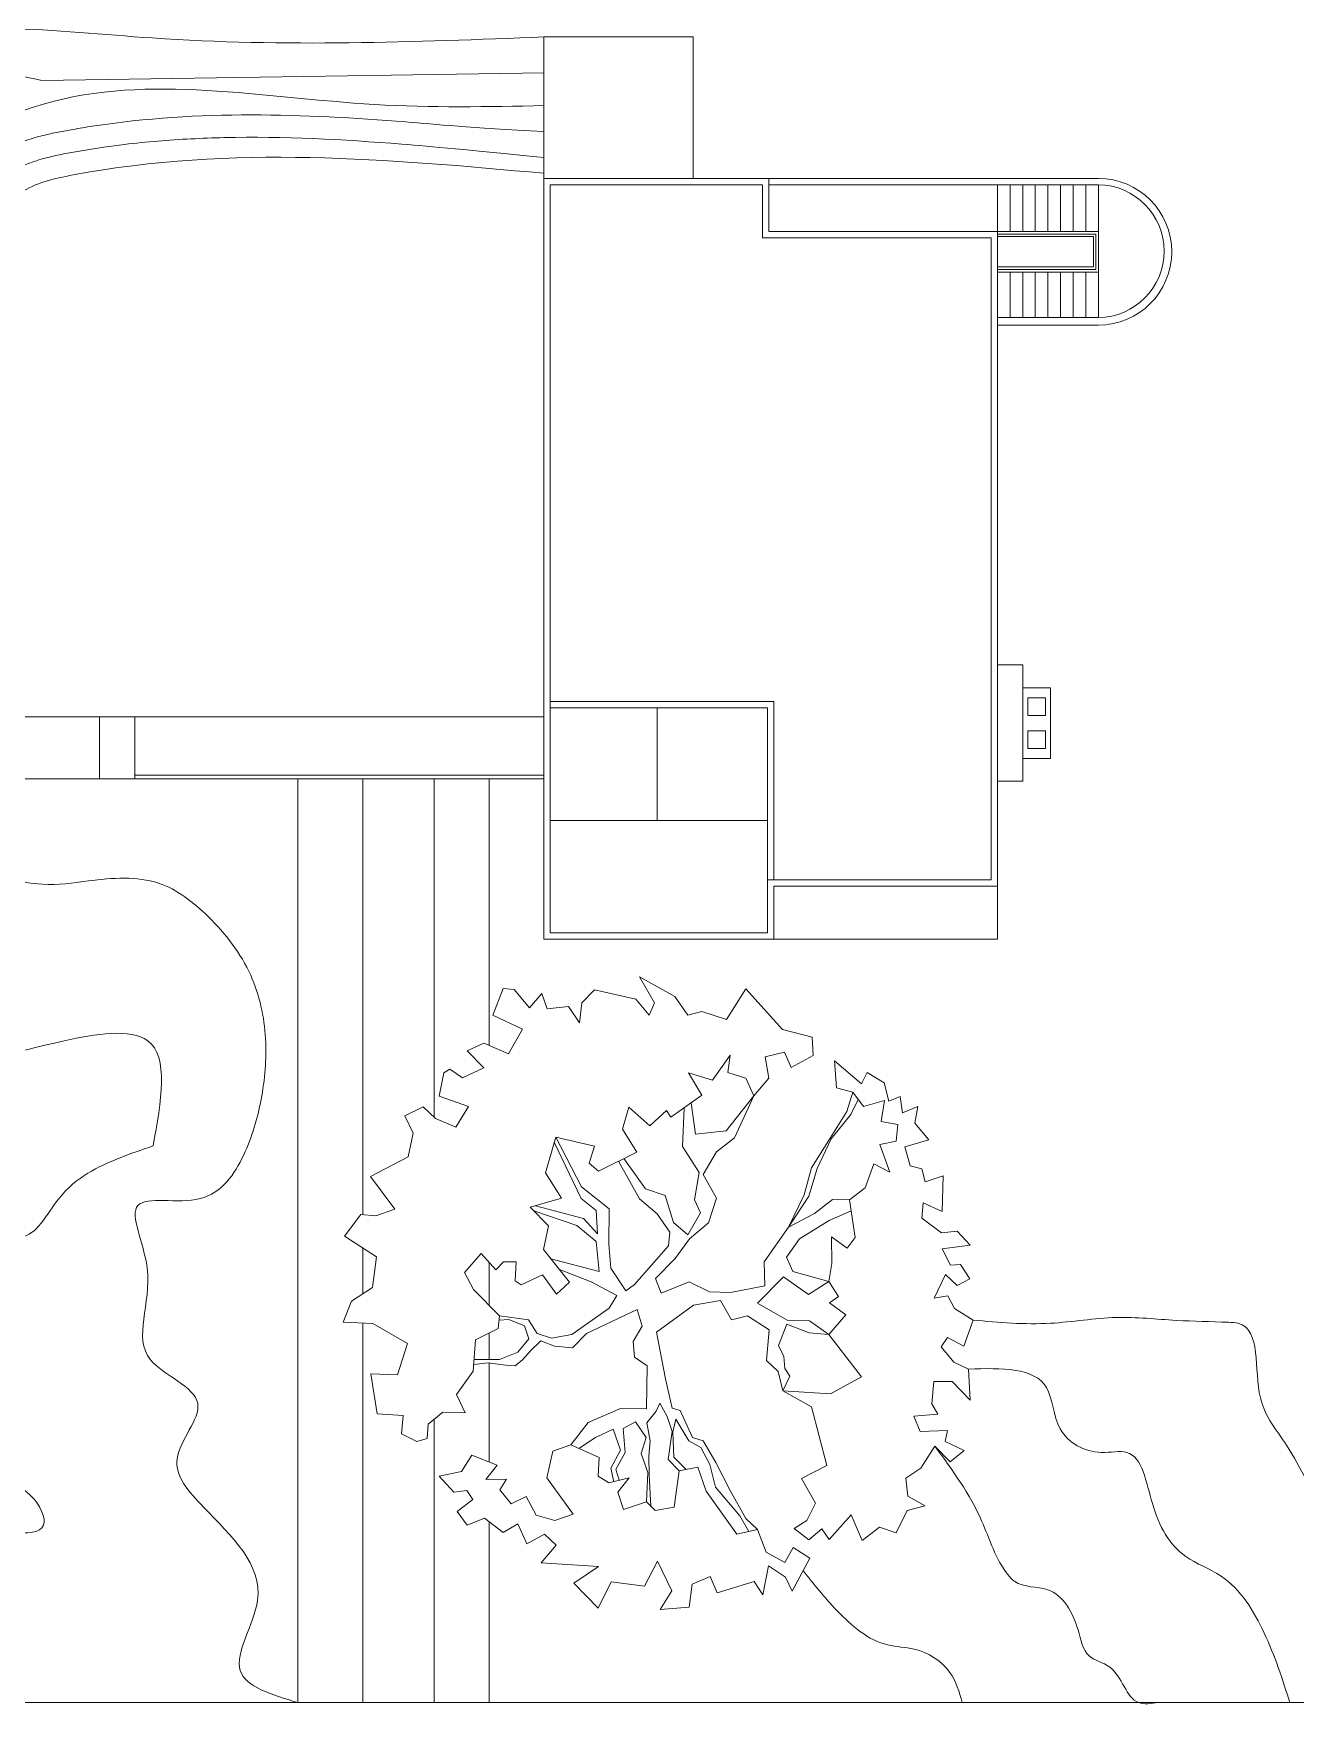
# Model space of a CAD drawing. Header units: inches. Extents: x 0 to 4169, y -2 to 2776.
# Drawn here: x 1699 to 2698, y -2 to 1321 of the extents above; entities that cross this region are included whole.
import ezdxf

# ---------------------------------------------------------------- set-up
doc = ezdxf.new("R2010")
doc.units = ezdxf.units.IN
doc.header["$MEASUREMENT"] = 0
doc.layers.add('ceco.net 442 Smith House site plan', color=9, linetype='Continuous', lineweight=15)

msp = doc.modelspace()

# ---------------------------------------------------------------- linework, layer by layer
at = {"layer": 'ceco.net 442 Smith House site plan', "color": 7}
for p, q in [((2103.3, 1318.2), (2221.3, 1318.2)), ((2221.3, 1318.2), (2221.3, 1206.2)), ((2103.3, 1206.2), (2281.3, 1206.2)), ((2281.3, 1206.2), (2542.3, 1206.2)), ((2281.3, 1206.2), (2281.3, 1164.2)), ((2276.3, 1201.2), (2276.3, 1159.2)), ((2281.3, 1201.2), (2542.3, 1201.2)), ((2462.3, 604.2), (2462.3, 1201.2)), ((2472.3, 1201.2), (2472.3, 1164.2)), ((2482.3, 1201.2), (2482.3, 1164.2)), ((2492.3, 1201.2), (2492.3, 1164.2)), ((2502.3, 1201.2), (2502.3, 1164.2)), ((2512.3, 1201.2), (2512.3, 1164.2)), ((2522.3, 1201.2), (2522.3, 1164.2)), ((2532.3, 1201.2), (2532.3, 1164.2)), ((2542.3, 1201.2), (2542.3, 1096.2)), ((2281.3, 1164.2), (2542.3, 1164.2)), ((2276.3, 1159.2), (2457.3, 1159.2)), ((2462.3, 1162.2), (2540.3, 1162.2)), ((2462.3, 1160.2), (2538.3, 1160.2)), ((2538.3, 1160.2), (2538.3, 1136.2)), ((2540.3, 1162.2), (2540.3, 1134.2)), ((2462.3, 1136.2), (2538.3, 1136.2)), ((2462.3, 1134.2), (2540.3, 1134.2)), ((2462.3, 1132.2), (2542.3, 1132.2)), ((2472.3, 1132.2), (2472.3, 1096.2)), ((2482.3, 1132.2), (2482.3, 1096.2)), ((2492.3, 1132.2), (2492.3, 1096.2)), ((2502.3, 1132.2), (2502.3, 1096.2)), ((2512.3, 1132.2), (2512.3, 1096.2)), ((2522.3, 1132.2), (2522.3, 1096.2)), ((2532.3, 1132.2), (2532.3, 1096.2)), ((2462.3, 1096.2), (2542.3, 1096.2)), ((2462.3, 1090.2), (2542.3, 1090.2)), ((2462.3, 821.2), (2482.3, 821.2)), ((2482.3, 803.2), (2504.3, 803.2)), ((2486.3, 795.2), (2486.3, 781.2)), ((2486.3, 795.2), (2500.3, 795.2)), ((2500.3, 795.2), (2500.3, 781.2)), ((2504.3, 803.2), (2504.3, 747.2)), ((2108.3, 792.2), (2285.3, 792.2)), ((2108.3, 787.2), (2280.3, 787.2)), ((2285.3, 651.2), (2285.3, 792.2)), ((2486.3, 781.2), (2500.3, 781.2)), ((2486.3, 769.2), (2486.3, 755.2)), ((2486.3, 769.2), (2500.3, 769.2)), ((2500.3, 769.2), (2500.3, 755.2)), ((2486.3, 755.2), (2500.3, 755.2)), ((2482.3, 747.2), (2504.3, 747.2)), ((2103.3, 734), (1779.3, 734)), ((2462.3, 729.2), (2482.3, 729.2)), ((2108.3, 698.2), (2280.3, 698.2)), ((2280.3, 651.2), (2457.3, 651.2)), ((2285.3, 646.2), (2285.3, 604.2)), ((2285.3, 646.2), (2462.3, 646.2)), ((2103.3, 604.2), (2462.3, 604.2))]:
    msp.add_line(p, q, dxfattribs=at)
at = {"layer": 'ceco.net 442 Smith House site plan'}
for p, q in [((2103.3, 1289.8), (1705.7, 1283.8)), ((992.5, 780.2), (2103.3, 780.2)), ((1751.3, 731.2), (1751.3, 780.2)), ((1779.3, 731.2), (1779.3, 780.2)), ((523.7, 731.2), (2103.3, 731.2)), ((1908.4, 731.2), (1908.4, 0)), ((1959.8, 731.2), (1959.8, 386.1)), ((2016.4, 731.2), (2016.4, 463.4)), ((2059.9, 731.2), (2059.9, 520.1)), ((2206.9, 558.9), (2178.8, 574.3)), ((2178.8, 574.3), (2190.8, 553.7)), ((2070.9, 565.1), (2062.8, 544.1)), ((2079.7, 564.3), (2070.9, 565.1)), ((2091.8, 549.8), (2079.7, 564.3)), ((2101.7, 561.2), (2091.8, 549.8)), ((2105.7, 549.1), (2101.7, 561.2)), ((2143.3, 564.1), (2133.4, 553.8)), ((2176.1, 556.7), (2143.3, 564.1)), ((2186.6, 544), (2176.1, 556.7)), ((2217.3, 544), (2206.9, 558.9)), ((2263.2, 565), (2247.7, 540.7)), ((2292.1, 532.8), (2263.2, 565)), ((2062.8, 544.1), (2086.4, 533)), ((2122.6, 550.9), (2105.7, 549.1)), ((2131.4, 537.9), (2122.6, 550.9)), ((2133.4, 553.8), (2131.4, 537.9)), ((2190.8, 553.7), (2186.6, 544)), ((2228.2, 546.9), (2217.3, 544)), ((2247.7, 540.7), (2228.2, 546.9)), ((2086.4, 533), (2075.1, 513.4)), ((2315.5, 526.7), (2292.1, 532.8)), ((2055.8, 521.9), (2042.4, 515.8)), ((2042.4, 515.8), (2055.7, 502.3)), ((2075.1, 513.4), (2055.8, 521.9)), ((2316.5, 512.2), (2315.5, 526.7)), ((2236.6, 492.6), (2250.7, 512.5)), ((2250.7, 512.5), (2248.9, 498.8)), ((2278.4, 511.1), (2293.8, 514.8)), ((2281.4, 494.2), (2278.4, 511.1)), ((2293.8, 514.8), (2298.9, 502.6)), ((2298.9, 502.6), (2316.5, 512.2)), ((2333.4, 507.9), (2354.6, 489.8)), ((2334.8, 486.5), (2333.4, 507.9)), ((2023.9, 498.3), (2020.2, 479.9)), ((2028.9, 501.4), (2023.9, 498.3)), ((2038.8, 494.4), (2028.9, 501.4)), ((2055.7, 502.3), (2038.8, 494.4)), ((2228.3, 480.6), (2217.6, 498.3)), ((2217.6, 498.3), (2236.6, 492.6)), ((2248.9, 498.8), (2263, 494.2)), ((2263, 494.2), (2269.5, 480.2)), ((2269.5, 480.2), (2281.4, 494.2)), ((2354.6, 489.8), (2359.3, 498.8)), ((2359.3, 498.8), (2372.5, 490.4)), ((2372.5, 490.4), (2376.2, 476.1)), ((2020.2, 479.9), (2043.5, 471.7)), ((2203.8, 463.3), (2228.3, 480.6)), ((2269.5, 480.2), (2247.5, 452.6)), ((2254.2, 447), (2269.5, 480.2)), ((2347.8, 483.1), (2334.8, 486.5)), ((2343.1, 467.9), (2347.8, 483.1)), ((2352.1, 477.4), (2346.2, 465.4)), ((2356.3, 471.8), (2347.8, 483.1)), ((2372.9, 476.4), (2356.3, 471.8)), ((2370.3, 459.9), (2372.9, 476.4)), ((2376.2, 476.1), (2385.4, 479.7)), ((2385.4, 479.7), (2387.1, 466.7)), ((2007.7, 471.6), (1993.2, 464.5)), ((1993.2, 464.5), (1999.7, 450.6)), ((2017.5, 462.3), (2007.7, 471.6)), ((2043.5, 471.7), (2033.6, 455.3)), ((2165.6, 453.9), (2170.6, 471.3)), ((2170.6, 471.3), (2187, 456.4)), ((2187, 456.4), (2200.4, 468.6)), ((2200.4, 468.6), (2203.8, 463.3)), ((2214.2, 470.6), (2212.9, 440.1)), ((2223.3, 449.8), (2219.9, 474.6)), ((2330, 446.8), (2343.1, 467.9)), ((2346.2, 465.4), (2330.6, 446.2)), ((2387.1, 466.7), (2399.2, 471.8)), ((2399.2, 471.8), (2396.9, 458.6)), ((1999.7, 450.6), (1995.8, 431.9)), ((2033.6, 455.3), (2017.5, 462.3)), ((2176.8, 435.6), (2165.6, 453.9)), ((2247.5, 452.6), (2223.3, 449.8)), ((2383.4, 457.6), (2370.3, 459.9)), ((2382.2, 444.3), (2383.4, 457.6)), ((2396.9, 458.6), (2408, 445.3)), ((2104.5, 419.3), (2112.7, 447.6)), ((2111.5, 443.6), (2132.8, 398.9)), ((2133.1, 408.3), (2112.7, 447.6)), ((2112.7, 447.6), (2143.2, 440.3)), ((2143.2, 440.3), (2139.2, 426.8)), ((2212.9, 440.1), (2226.1, 419.4)), ((2239.8, 436), (2254.2, 447)), ((2315.1, 423.1), (2330, 446.8)), ((2330.6, 446.2), (2319.5, 422.7)), ((2369.2, 441.6), (2382.2, 444.3)), ((2377.2, 419.7), (2369.2, 441.6)), ((2408, 445.3), (2389.1, 439.8)), ((2389.1, 439.8), (2393.3, 424.9)), ((1995.8, 431.9), (1965.9, 416.3)), ((2139.2, 426.8), (2146.4, 420.5)), ((2146.4, 420.5), (2176.8, 435.6)), ((2162.3, 428.4), (2179, 398.6)), ((2183.7, 406.5), (2166.6, 430.5)), ((2229.3, 418), (2239.8, 436)), ((2357.7, 407.5), (2364.4, 426.4)), ((2364.4, 426.4), (2377.2, 419.7)), ((2393.3, 424.9), (2402.5, 422.4)), ((1965.9, 416.3), (1985.3, 390.5)), ((2117.2, 399.2), (2104.5, 419.3)), ((2226.1, 419.4), (2222.5, 398)), ((2239.9, 399.2), (2229.3, 418)), ((2309.2, 401.9), (2315.1, 423.1)), ((2319.5, 422.7), (2313.1, 400.9)), ((2402.5, 422.4), (2405, 412.1)), ((2405, 412.1), (2419.4, 416.9)), ((2419.4, 416.9), (2418.5, 388.6)), ((2092.5, 392), (2117.2, 399.2)), ((2132.8, 398.9), (2144.7, 389.4)), ((2154.9, 390.8), (2133.1, 408.3)), ((2179, 398.6), (2193, 386.7)), ((2199.3, 401.2), (2183.7, 406.5)), ((2205.8, 380), (2199.3, 401.2)), ((2222.5, 398), (2227.1, 387.5)), ((2233.6, 379.7), (2239.9, 399.2)), ((2296.9, 376.2), (2309.2, 401.9)), ((2313.1, 400.9), (2296.9, 376.2)), ((2331.8, 398.1), (2317.4, 387.2)), ((2345.2, 398), (2331.8, 398.1)), ((2345.2, 398), (2357.7, 407.5)), ((2349.7, 368.1), (2345.2, 398)), ((1958.2, 386.3), (1945.3, 369.1)), ((1970.3, 385.2), (1958.2, 386.3)), ((1985.3, 390.5), (1970.3, 385.2)), ((2106.8, 377.3), (2092.5, 392)), ((2095.4, 389.1), (2129.2, 377.5)), ((2134.7, 383.1), (2096.6, 393.1)), ((2144.7, 389.4), (2145.8, 370.9)), ((2154.6, 362.9), (2154.9, 390.8)), ((2193, 386.7), (2202.9, 372.4)), ((2227.1, 387.5), (2217.1, 370.1)), ((2317.4, 387.2), (2296.9, 376.2)), ((2329.2, 381.6), (2346.5, 389.2)), ((2403.5, 395.5), (2402.4, 383.4)), ((2418.5, 388.6), (2403.5, 395.5)), ((2102.9, 358.7), (2106.8, 377.3)), ((2129.2, 377.5), (2144.7, 364.9)), ((2145.8, 370.9), (2134.7, 383.1)), ((2202.9, 372.4), (2201.9, 361.4)), ((2217.1, 370.1), (2205.8, 380)), ((2218.6, 367.1), (2233.6, 379.7)), ((2296.9, 376.2), (2277.7, 348.9)), ((2305.5, 367.1), (2329.2, 381.6)), ((2402.4, 383.4), (2418.1, 371.9)), ((2418.1, 371.9), (2430.4, 373)), ((2430.4, 373), (2440.6, 362.1)), ((1945.3, 369.1), (1970.8, 352.8)), ((1959.8, 359.8), (1959.8, 323.6)), ((2123.4, 332.8), (2102.9, 358.7)), ((2144.7, 364.9), (2147.1, 341.3)), ((2156.2, 343.8), (2154.6, 362.9)), ((2201.9, 361.4), (2175.1, 330.9)), ((2207.1, 351.4), (2218.6, 367.1)), ((2295.3, 352.4), (2305.5, 367.1)), ((2331.1, 347.5), (2330.8, 368.7)), ((2330.8, 368.7), (2343.3, 359.7)), ((2343.3, 359.7), (2349.7, 368.1)), ((2440.6, 362.1), (2418.6, 359)), ((2418.6, 359), (2425.2, 346.2)), ((1970.8, 352.8), (1967.5, 328.6)), ((2040.5, 340.3), (2053.5, 355.3)), ((2053.5, 355.3), (2065.2, 342.5)), ((2059.9, 348.4), (2059.9, 314.4)), ((2065.2, 342.5), (2071.3, 348.7)), ((2071.3, 348.7), (2081.4, 348.9)), ((2081.4, 348.9), (2080.6, 333.9)), ((2147.1, 341.3), (2108.8, 351.3)), ((2191.7, 335.6), (2207.1, 351.4)), ((2277.7, 348.9), (2278.2, 329.9)), ((2300.4, 341.3), (2295.3, 352.4)), ((2328.7, 333.2), (2331.1, 347.5)), ((2425.2, 346.2), (2433.1, 346.6)), ((2433.1, 346.6), (2440.4, 335.3)), ((2047.6, 326.9), (2040.5, 340.3)), ((2080.6, 333.9), (2085.3, 330.7)), ((2085.3, 330.7), (2102.2, 338.6)), ((2102.2, 338.6), (2113.1, 323.2)), ((2113.1, 323.2), (2123.4, 332.8)), ((2115.6, 342.7), (2140.7, 332.9)), ((2140.7, 332.9), (2160.9, 322.2)), ((2168, 326), (2156.2, 343.8)), ((2175.1, 330.9), (2168, 326)), ((2196.2, 324), (2191.7, 335.6)), ((2218.3, 333.1), (2196.2, 324)), ((2234.3, 325), (2218.3, 333.1)), ((2272.4, 316), (2292.8, 337)), ((2292.8, 337), (2312.7, 322.9)), ((2328.7, 333.2), (2300.4, 341.3)), ((2312.7, 322.9), (2328.7, 333.2)), ((2336.5, 321.3), (2328.7, 333.2)), ((2421.2, 338.7), (2412.2, 320)), ((2430.4, 330.1), (2421.2, 338.7)), ((2440.4, 335.3), (2430.4, 330.1)), ((1950.8, 317.8), (1944.3, 301.1)), ((1967.5, 328.6), (1950.8, 317.8)), ((2068, 306.1), (2047.6, 326.9)), ((2160.9, 322.2), (2155, 312.1)), ((2243.1, 318.1), (2221.6, 314.4)), ((2250.9, 324.6), (2234.3, 325)), ((2251.8, 302.8), (2243.1, 318.1)), ((2278.2, 329.9), (2250.9, 324.6)), ((2329.4, 316.4), (2336.5, 321.3)), ((2412.2, 320), (2423, 321.8)), ((2423, 321.8), (2428.2, 311.9)), ((2067.1, 296.1), (2068, 306.1)), ((2091.1, 302.8), (2068, 306.1)), ((2155, 312.1), (2125.3, 291.4)), ((2137, 292), (2177.2, 311.2)), ((2177.2, 311.2), (2181.1, 298)), ((2221.6, 314.4), (2192.3, 293.1)), ((2264.3, 306.1), (2251.8, 302.8)), ((2281.7, 295), (2264.3, 306.1)), ((2295.8, 302.7), (2272.4, 316)), ((2328.8, 291.3), (2342.4, 306.8)), ((2342.4, 306.8), (2329.4, 316.4)), ((2428.2, 311.9), (2443, 302.7)), ((1944.3, 301.1), (1967.7, 300.1)), ((1959.8, 300.4), (1959.8, 0)), ((1967.7, 300.1), (1995.2, 284.2)), ((2049, 287.2), (2067.1, 296.1)), ((2059.9, 292.5), (2059.9, 271.5)), ((2067.7, 302.7), (2075.6, 303.1)), ((2075.6, 303.1), (2087.9, 298.1)), ((2087.9, 298.1), (2091.4, 287.8)), ((2098, 292.2), (2091.1, 302.8)), ((2109.3, 288.4), (2098, 292.2)), ((2125.3, 291.4), (2109.3, 288.4)), ((2125.9, 280.7), (2137, 292)), ((2181.1, 298), (2173.8, 285.9)), ((2192.3, 293.1), (2199.6, 256.2)), ((2279.5, 270.7), (2281.7, 295)), ((2289, 282.7), (2295.5, 299.4)), ((2295.5, 299.4), (2313.3, 292.7)), ((2313.6, 302.2), (2295.8, 302.7)), ((2313.3, 292.7), (2328.8, 291.3)), ((2328.8, 291.3), (2313.6, 302.2)), ((2354.7, 257.7), (2328.8, 291.3)), ((2443, 302.7), (2435.6, 282.2)), ((1995.2, 284.2), (1987.4, 259.3)), ((2047.3, 262.2), (2049, 287.2)), ((2091.4, 287.8), (2082.7, 277.4)), ((2086.6, 271.5), (2092.9, 278.7)), ((2092.9, 278.7), (2100.8, 286.4)), ((2100.8, 286.4), (2111.6, 282)), ((2111.6, 282), (2125.9, 280.7)), ((2173.8, 285.9), (2174.9, 273.5)), ((2293.2, 273.9), (2289, 282.7)), ((2422.8, 288.9), (2417.7, 281.6)), ((2417.7, 281.6), (2427.7, 269.5)), ((2435.6, 282.2), (2422.8, 288.9)), ((2047.7, 267.7), (2059.1, 268.9)), ((2068.2, 271.5), (2047.9, 271.6)), ((2059.1, 268.9), (2072.8, 267.1)), ((2059.9, 268.8), (2059.9, 190.5)), ((2082.7, 277.4), (2068.2, 271.5)), ((2072.8, 267.1), (2080.6, 266.4)), ((2080.6, 266.4), (2086.6, 271.5)), ((2174.9, 273.5), (2184.9, 266.5)), ((2184.9, 266.5), (2184.6, 232.5)), ((2288.8, 262.1), (2279.5, 270.7)), ((2294, 264.4), (2293.2, 273.9)), ((2427.7, 269.5), (2439.5, 264)), ((1987.4, 259.3), (1966.3, 260.1)), ((1966.3, 260.1), (1971.2, 228.4)), ((2034, 243.9), (2047.3, 262.2)), ((2199.6, 256.2), (2204.7, 232.9)), ((2292.4, 246.7), (2288.8, 262.1)), ((2292.4, 246.7), (2297.9, 258.4)), ((2297.9, 258.4), (2294, 264.4)), ((2330.1, 244.4), (2354.7, 257.7)), ((2411.9, 254.2), (2410.3, 236.5)), ((2426.4, 254), (2411.9, 254.2)), ((2440.6, 239.4), (2426.4, 254)), ((2439.5, 264), (2440.6, 239.4)), ((2041, 229.3), (2034, 243.9)), ((2315.2, 234), (2292.4, 246.7)), ((2292.4, 246.7), (2330.1, 244.4)), ((1971.2, 228.4), (1991.7, 227.1)), ((1991.7, 227.1), (1990.4, 212.7)), ((2011.7, 220.3), (2023.2, 229.8)), ((2023.2, 229.8), (2041, 229.3)), ((2164, 232.7), (2138.4, 221.6)), ((2184.6, 232.5), (2164, 232.7)), ((2184.7, 221.3), (2192.2, 230.7)), ((2192.2, 230.7), (2195, 237.1)), ((2195, 237.1), (2200.8, 226.5)), ((2200.8, 226.5), (2204.7, 214.5)), ((2204.7, 232.9), (2211.2, 231.2)), ((2211.2, 231.2), (2221, 209.7)), ((2327.2, 187.7), (2315.2, 234)), ((2415.1, 228.3), (2396, 226.7)), ((2396, 226.7), (2401, 214.5)), ((2410.3, 236.5), (2415.1, 228.3)), ((1990.4, 212.7), (2002.7, 206.6)), ((2010.7, 208.9), (2011.7, 220.3)), ((2016.4, 224.1), (2016.4, 0)), ((2138.4, 221.6), (2124.6, 203.9)), ((2144.1, 209.9), (2158.1, 216.5)), ((2158.1, 216.5), (2163.8, 199.8)), ((2165.9, 216.9), (2175.8, 222.1)), ((2167.5, 197.8), (2165.9, 216.9)), ((2175.8, 222.1), (2184.2, 209.7)), ((2187.3, 207.1), (2184.7, 221.3)), ((2204.7, 214.5), (2201.6, 192.5)), ((2205.2, 213.9), (2207.8, 224.2)), ((2206.2, 194.3), (2205.2, 213.9)), ((2207.8, 224.2), (2218, 207.1)), ((2401, 214.5), (2422.8, 215.3)), ((2422.8, 215.3), (2420.9, 206.6)), ((2002.7, 206.6), (2010.7, 208.9)), ((2105.5, 177.8), (2110.2, 199.1)), ((2110.2, 199.1), (2124.6, 203.9)), ((2124.6, 203.9), (2147.1, 194.1)), ((2131, 201.1), (2144.1, 209.9)), ((2163.8, 199.8), (2156.3, 185.4)), ((2184.2, 209.7), (2180.3, 197.2)), ((2186.2, 195), (2187.3, 207.1)), ((2218, 207.1), (2227.5, 201.8)), ((2221, 209.7), (2229.2, 207.2)), ((2227.5, 201.8), (2234.7, 188.3)), ((2229.2, 207.2), (2239.3, 190.1)), ((2412.8, 202.9), (2401.7, 185.5)), ((2425, 190.6), (2412.8, 202.9)), ((2420.9, 206.6), (2435.9, 199.6)), ((2435.9, 199.6), (2425, 190.6)), ((2037.9, 182.8), (2046.3, 195.9)), ((2046.3, 195.9), (2066.2, 188)), ((2066.2, 188), (2057.4, 176.5)), ((2147.1, 194.1), (2146.3, 179.1)), ((2156.3, 185.4), (2158.5, 174.8)), ((2160.2, 184.5), (2167.5, 197.8)), ((2180.3, 197.2), (2185.6, 182.2)), ((2186.5, 179.9), (2186.2, 195)), ((2201.6, 192.5), (2210.2, 183.3)), ((2216, 184.5), (2206.2, 194.3)), ((2210.2, 183.3), (2225, 186.4)), ((2225, 186.4), (2231.7, 167.4)), ((2234.7, 188.3), (2239.2, 170.6)), ((2239.3, 190.1), (2250.7, 167.9)), ((2307.3, 177.3), (2327.2, 187.7)), ((2401.7, 185.5), (2389.9, 177.6)), ((2020.3, 179.3), (2037.9, 182.8)), ((2031.9, 166.6), (2020.3, 179.3)), ((2057.4, 176.5), (2073.6, 176.7)), ((2073.6, 176.7), (2068.4, 168.3)), ((2126.3, 149.1), (2105.5, 177.8)), ((2146.3, 179.1), (2154.7, 173.8)), ((2154.7, 173.8), (2170.7, 178)), ((2162.9, 176), (2160.2, 184.5)), ((2170.7, 178), (2161.9, 166.5)), ((2185.6, 182.2), (2184.6, 158.9)), ((2188, 155.5), (2186.5, 179.9)), ((2206.5, 154.6), (2210.2, 183.3)), ((2318.3, 157.9), (2307.3, 177.3)), ((2389.9, 177.6), (2391.4, 163.5)), ((2042.1, 167.9), (2031.9, 166.6)), ((2034.5, 151.3), (2047, 160.7)), ((2047, 160.7), (2042.1, 167.9)), ((2068.4, 168.3), (2077.4, 157.4)), ((2077.4, 157.4), (2089.1, 163.1)), ((2089.1, 163.1), (2097.2, 148.4)), ((2161.9, 166.5), (2166.2, 152.7)), ((2166.2, 152.7), (2184.6, 158.9)), ((2184.6, 158.9), (2191.3, 152.1)), ((2231.7, 167.4), (2255.9, 133.4)), ((2239.2, 170.6), (2258.3, 147.7)), ((2250.7, 167.9), (2263.1, 145.6)), ((2391.4, 163.5), (2405.1, 155.6)), ((2042.4, 140.5), (2034.5, 151.3)), ((2056.3, 146), (2042.4, 140.5)), ((2070.9, 134.6), (2056.3, 146)), ((2097.2, 148.4), (2111.9, 144.2)), ((2111.9, 144.2), (2126.3, 149.1)), ((2191.3, 152.1), (2206.5, 154.6)), ((2258.3, 147.7), (2265.5, 135.5)), ((2263.1, 145.6), (2272.4, 137)), ((2311.5, 144), (2318.3, 157.9)), ((2346.5, 148.6), (2329.1, 129)), ((2355.3, 128.3), (2346.5, 148.6)), ((2390.9, 151.9), (2382, 134.3)), ((2405.1, 155.6), (2390.9, 151.9)), ((2059.9, 143.2), (2059.9, 0)), ((2082.6, 141.4), (2070.9, 134.6)), ((2089.6, 125.6), (2082.6, 141.4)), ((2103.7, 133.3), (2089.6, 125.6)), ((2112.9, 124.7), (2103.7, 133.3)), ((2255.9, 133.4), (2272.4, 137)), ((2272.4, 137), (2279.1, 119.1)), ((2301.5, 137.7), (2311.5, 144)), ((2312.9, 128.8), (2301.5, 137.7)), ((2323.2, 137.4), (2312.9, 128.8)), ((2329.1, 129), (2323.2, 137.4)), ((2369, 138.8), (2355.3, 128.3)), ((2382, 134.3), (2369, 138.8)), ((2101, 110.7), (2112.9, 124.7)), ((2279.1, 119.1), (2294, 111)), ((2294, 111), (2300.7, 122.7)), ((2300.7, 122.7), (2313.8, 114.2)), ((2146.5, 107.7), (2101, 110.7)), ((2126.9, 94.4), (2146.5, 107.7)), ((2193.2, 111.8), (2183, 92.1)), ((2204.4, 88.5), (2193.2, 111.8)), ((2281, 108.3), (2276.6, 85.3)), ((2294.6, 99.3), (2281, 108.3)), ((2313.8, 114.2), (2299.8, 88.2)), ((2146.3, 74.8), (2126.9, 94.4)), ((2156.6, 95.6), (2146.3, 74.8)), ((2183, 92.1), (2156.6, 95.6)), ((2220.5, 93.7), (2218.3, 75.5)), ((2235, 99.7), (2220.5, 93.7)), ((2240.5, 86.9), (2235, 99.7)), ((2269.8, 95.9), (2240.5, 86.9)), ((2276.6, 85.3), (2269.8, 95.9)), ((2299.8, 88.2), (2294.6, 99.3)), ((2195.3, 73.7), (2204.4, 88.5)), ((2218.3, 75.5), (2195.3, 73.7))]:
    msp.add_line(p, q, dxfattribs=at)
at = {"layer": 'ceco.net 442 Smith House site plan', "color": 7, "ltscale": 30}
for p, q in [((2482.3, 821.2), (2482.3, 729.2)), ((2192.9, 698.2), (2192.9, 787.2))]:
    msp.add_line(p, q, dxfattribs=at)
at = {"layer": 'ceco.net 442 Smith House site plan', "ltscale": 30}
msp.add_line((0, 0), (4169.3, 0), dxfattribs=at)
at = {"layer": 'ceco.net 442 Smith House site plan', "color": 7}
for points in [[(2103.3, 604.2), (2103.3, 1318.2)], [(2108.3, 609.2), (2108.3, 1201.2), (2276.3, 1201.2)], [(2457.3, 651.2), (2457.3, 1159.2)], [(2108.3, 609.2), (2280.3, 609.2), (2280.3, 787.2)]]:
    msp.add_lwpolyline(points, dxfattribs=at)
for centre, radius, start, end in [((2542.3, 1148.2), 58, 270, 90), ((2541.8, 1148.7), 52.5, 270.5457, 89.4543)]:
    msp.add_arc(centre, radius, start, end, dxfattribs=at)
at = {"layer": 'ceco.net 442 Smith House site plan'}
for points in [[(2525.1, 1529.6), (2579.9, 1544.3), (2668.4, 1522.2), (2766.7, 1520.9), (2843.2, 1492.4), (2892.3, 1506.1), (2988.4, 1512.4), (3051, 1516.8), (3107.8, 1495.9), (3134.2, 1470.6), (3176.8, 1422.2), (3222.2, 1386.1), (3278.6, 1348.3), (3307, 1336.3), (3309.2, 1317.2), (3311.6, 1283.4)], [(2103.3, 1318.2), (1793.2, 1317.4), (1566.6, 1312.2), (1444.6, 1268.9), (1244, 1262), (1154, 1208.3), (1013.9, 1080.2), (948.2, 997.1), (873.5, 967.1)], [(2103.3, 1210.3), (1730.6, 1209), (1688.7, 1194.7), (1660.2, 1161.7), (1629.9, 1117.1), (1604.9, 1087.7), (1544.3, 1070.7), (1500.1, 1056.4), (1416.3, 1041.2), (1362.9, 1034.1), (1320.1, 1006.4), (1256.4, 967.1), (1186, 898.4), (1152.1, 877), (1120, 841.3), (1112, 817.2), (1115.5, 780.2)], [(1908.4, 0), (1862.9, 25.3), (1876.5, 80.9), (1833.7, 154.7), (1812.8, 193), (1829.2, 236.7), (1791.9, 271.3), (1789.1, 344.2), (1781.8, 393.4), (1831, 398.9), (1865.6, 433.5), (1879.3, 477.2), (1882.9, 525.5), (1871.1, 575.6), (1837.4, 622.1), (1798.2, 648.5), (1742.7, 650.3), (1706.3, 647.6), (1676.2, 650.3), (1639.8, 639.4), (1601.9, 613.8), (1560.1, 602.9), (1510, 595.6), (1481.8, 577.4), (1481.8, 542.8), (1497.2, 504.5), (1500.9, 463.5), (1484.5, 448.9), (1466.3, 455.3), (1455.4, 477.2), (1439.9, 495.4), (1407.7, 511.8), (1359.4, 529.1), (1334.8, 541.9), (1297.5, 542.8), (1273.8, 539.2), (1254.7, 533.7), (1254.7, 502.7), (1266.6, 459.9), (1277.5, 428.9), (1270.2, 398.9), (1262, 383.4), (1252.9, 348.7), (1243.8, 317.8), (1225.6, 286.8), (1200.1, 259.5), (1175.5, 236.7), (1154.7, 213.4)], [(1793.9, 440.5), (1789.6, 523.8), (1723.5, 523.8), (1610, 513.8), (1569.8, 521), (1549.7, 487.9), (1549.7, 440.5), (1571.2, 403.1), (1585.6, 344.2), (1561.2, 315.4), (1512.3, 322.6), (1503.7, 349.9), (1486.5, 347), (1495.1, 298.2), (1482.1, 237.8), (1515.2, 177.4), (1549.7, 163), (1599.9, 167.3), (1647.3, 145.8), (1707.7, 142.9), (1699.1, 161.6), (1654.5, 190.3), (1624.4, 233.5), (1581.3, 246.4), (1605.7, 291), (1628.7, 342.7), (1656, 377.2), (1689, 368.6), (1719.2, 398.8), (1742.2, 418.9), (1793.9, 440.5)], [(2443, 302.7), (2504.3, 300.2), (2556.4, 304.8), (2603.9, 302.5), (2645.2, 301), (2652.9, 300.2), (2670.5, 241.2), (2691.2, 203.7), (2723.4, 148.5), (2755.1, 116.2), (2807.2, 71.7), (2832.5, 42.6), (2865.4, 21.9), (2908.3, 0)], [(2412.8, 202.9), (2449.8, 143.9), (2470.5, 101.3), (2476, 95.8), (2502.1, 89.3), (2526.1, 57.6), (2534.9, 36.9), (2551.2, 28.1), (2574.1, 0), (2589.4, 0)], [(2308.4, 104.3), (2335.2, 72.9), (2375.6, 45.6), (2396.3, 42.3), (2424.7, 23.8), (2434.5, 0)]]:
    msp.add_spline(points, degree=3, dxfattribs=at)
for points, knots in [([(1705.7, 1283.8), (1696.8, 1285.7), (1659.5, 1293.9), (1575.4, 1292.3), (1492.7, 1228.8), (1388.6, 1195.4), (1283.7, 1241.4), (1153.9, 1156.1), (1054.4, 1057.3), (971.4, 966.9), (916.9, 938.1), (901.9, 920.8), (899.3, 917.4)], [0, 0, 0, 0, 195.254538, 822.363316, 1715.409024, 2382.486916, 3058.774364, 3976.597213, 5386.059056, 6176.000149, 6579.893828, 6672.631472, 6672.631472, 6672.631472, 6672.631472]), ([(2103.3, 1263.9), (2058.8, 1263), (1927.7, 1260.3), (1769.2, 1293.4), (1654.9, 1245.8), (1605.4, 1224.3), (1583.3, 1180.3), (1548, 1152.1), (1504.3, 1131.3), (1458.8, 1127.6), (1410.8, 1155.5), (1353.2, 1139.7), (1287.5, 1124), (1230.7, 1081.7), (1168.8, 1009.8), (1086.4, 951.5), (1015.7, 883.7), (954.2, 851.3), (949.3, 822.6), (949.2, 821.4)], [0, 0, 0, 0, 37.809469, 111.34716, 128.333106, 142.465024, 155.117097, 168.244513, 179.910489, 195.951268, 204.108644, 225.42043, 242.201636, 261.753928, 283.491949, 322.659078, 344.831557, 369.921486, 370.940169, 370.940169, 370.940169, 370.940169]), ([(2103.3, 1243.4), (2043.2, 1246.6), (2018.6, 1248.9), (1953.7, 1254.2), (1913, 1256.6), (1830.3, 1256.5), (1788.3, 1254.1), (1740.6, 1246.8), (1735.4, 1245.9), (1728.4, 1244.7), (1726.6, 1244.4), (1722.8, 1243.7), (1720.8, 1243.3), (1716.9, 1242.5), (1714.8, 1242.1), (1710.7, 1241.2), (1708.6, 1240.7), (1702.1, 1239.1), (1697.6, 1237.8), (1688.4, 1234.6), (1683.7, 1232.6), (1676.9, 1229.1), (1674.8, 1228), (1671.6, 1226), (1670.4, 1225.2), (1666.9, 1222.9), (1664.7, 1221.2), (1660.6, 1217.8), (1658.6, 1216.1), (1653.3, 1211), (1650.1, 1207.6), (1644.5, 1200.9), (1641.9, 1197.5), (1637.3, 1191.2), (1635.3, 1188.3), (1631.4, 1182.6), (1629.7, 1180), (1626.1, 1174.8), (1624.3, 1172.1), (1619, 1164.3), (1615.4, 1159.1), (1609.2, 1150), (1606.6, 1146.1), (1602.9, 1140.7), (1601.9, 1139.2), (1599.9, 1136.2), (1598.9, 1134.7), (1597, 1132), (1596.1, 1130.6), (1594.4, 1128.1), (1593.6, 1127), (1591.6, 1124.4), (1590.5, 1123), (1588.8, 1120.9), (1588.1, 1120.1), (1586.7, 1118.7), (1586.1, 1118.1), (1585.1, 1117.2), (1584.7, 1116.9), (1584, 1116.4), (1583.6, 1116.1), (1582.6, 1115.6), (1582, 1115.3), (1580.7, 1114.7), (1580, 1114.4), (1578.6, 1113.9), (1577.8, 1113.6), (1575.6, 1113), (1574, 1112.6), (1569.8, 1111.5), (1566.8, 1111), (1560.2, 1109.8), (1556.6, 1109.2), (1550.4, 1108.1), (1548, 1107.7), (1544.2, 1107), (1542.9, 1106.8), (1540.3, 1106.2), (1538.8, 1105.9), (1536, 1105.3), (1534.6, 1104.9), (1530.9, 1104), (1528.8, 1103.4), (1524.5, 1102.2), (1522.5, 1101.6), (1514.9, 1099.2), (1509.8, 1097.4), (1500.1, 1094), (1495.6, 1092.3), (1489.3, 1090.2), (1487.2, 1089.5), (1483.1, 1088.3), (1481, 1087.6), (1474.8, 1085.9), (1470.5, 1084.8), (1457.7, 1081.8), (1449, 1080.3), (1435.7, 1078.5), (1431.4, 1078), (1423.2, 1077.3), (1419.3, 1077), (1413.4, 1076.6), (1411.5, 1076.5), (1407.3, 1076.3), (1405.2, 1076.2), (1398.9, 1076), (1394.6, 1075.7), (1385.5, 1075.1), (1380.7, 1074.6), (1372.6, 1073.4), (1369.4, 1072.8), (1362.9, 1071.3), (1359.6, 1070.5), (1354.7, 1068.9), (1353.2, 1068.4), (1350.2, 1067.3), (1348.7, 1066.7), (1344.4, 1064.9), (1341.6, 1063.5), (1336.4, 1060.8), (1333.9, 1059.4), (1329.2, 1056.5), (1326.9, 1055), (1321.6, 1051.5), (1318.7, 1049.4), (1313.6, 1045.6), (1311.3, 1043.9), (1307.1, 1040.8), (1305, 1039.3), (1301.3, 1036.6), (1299.7, 1035.5), (1296.2, 1033.2), (1294.5, 1032.1), (1290.8, 1029.8), (1288.9, 1028.7), (1282.7, 1025.1), (1278.3, 1022.6), (1269.1, 1017.4), (1264.2, 1014.7), (1255.9, 1009.8), (1252.5, 1007.7), (1245.7, 1003.2), (1242.2, 1000.8), (1236.2, 996.4), (1233.6, 994.3), (1228.7, 990.2), (1226.3, 988.2), (1221.7, 984), (1219.5, 981.9), (1213.2, 975.6), (1209.2, 971.4), (1201.7, 963.2), (1198.1, 959.2), (1191.2, 951.6), (1187.9, 948), (1182.5, 942.4), (1180.4, 940.3), (1176.3, 936.3), (1174.3, 934.5), (1170.4, 931.1), (1168.5, 929.6), (1165.9, 927.7), (1165.1, 927.1), (1163.4, 925.9), (1162.5, 925.3), (1159.7, 923.5), (1157.6, 922.2), (1153.2, 919.5), (1150.8, 918.1), (1145.6, 915.1), (1142.9, 913.5), (1138.1, 910.4), (1135.9, 909), (1132.2, 906.4), (1130.7, 905.4), (1127.8, 903.2), (1126.3, 902.1), (1123.4, 899.8), (1122, 898.6), (1117.8, 895), (1115, 892.4), (1104.7, 882.1), (1097.6, 873.3), (1090, 860.6), (1088.4, 857.7), (1083.9, 848.5), (1081.3, 841.9), (1078.6, 831.9), (1077.9, 828.9), (1076.9, 823.3), (1076.6, 820.6), (1076.1, 815.4), (1076, 812.8), (1076, 807.9), (1076.1, 805.4), (1076.5, 798.4), (1077, 794), (1078.1, 786.5), (1078.7, 783.2), (1079.3, 780.2)], [0, 0, 0, 0, 20.802144, 20.802144, 54.546967, 54.546967, 88.29179, 88.29179, 92.332671, 92.332671, 93.823192, 93.823192, 95.313714, 95.313714, 96.804235, 96.804235, 98.294756, 98.294756, 101.275799, 101.275799, 104.256841, 104.256841, 105.530732, 105.530732, 106.288285, 106.288285, 107.739766, 107.739766, 109.191247, 109.191247, 111.988, 111.988, 114.784752, 114.784752, 117.472275, 117.472275, 120.159797, 120.159797, 122.84732, 122.84732, 128.222364, 128.222364, 132.152836, 132.152836, 133.666104, 133.666104, 135.115632, 135.115632, 136.56516, 136.56516, 138.014688, 138.014688, 140.039495, 140.039495, 141.637401, 141.637401, 143.235307, 143.235307, 144.794866, 144.794866, 146.354425, 146.354425, 147.913984, 147.913984, 149.178539, 149.178539, 150.443095, 150.443095, 152.401661, 152.401661, 155.451962, 155.451962, 158.502263, 158.502263, 160.327539, 160.327539, 161.242275, 161.242275, 162.221988, 162.221988, 163.201701, 163.201701, 164.742692, 164.742692, 166.283684, 166.283684, 170.527983, 170.527983, 174.772282, 174.772282, 176.879169, 176.879169, 178.986055, 178.986055, 183.199828, 183.199828, 191.627373, 191.627373, 195.679055, 195.679055, 199.23729, 199.23729, 200.998598, 200.998598, 202.759907, 202.759907, 206.045403, 206.045403, 209.3309, 209.3309, 211.40314, 211.40314, 213.47538, 213.47538, 214.376289, 214.376289, 215.277197, 215.277197, 217.079013, 217.079013, 218.880829, 218.880829, 220.682645, 220.682645, 223.329688, 223.329688, 225.583866, 225.583866, 227.838045, 227.838045, 229.917099, 229.917099, 231.996153, 231.996153, 234.075206, 234.075206, 238.510374, 238.510374, 242.945542, 242.945542, 245.931891, 245.931891, 248.91824, 248.91824, 251.109818, 251.109818, 253.301395, 253.301395, 255.492973, 255.492973, 259.876128, 259.876128, 264.259283, 264.259283, 268.642439, 268.642439, 271.552432, 271.552432, 274.462425, 274.462425, 277.202489, 277.202489, 278.399284, 278.399284, 279.59608, 279.59608, 281.98967, 281.98967, 284.38326, 284.38326, 286.77685, 286.77685, 288.552881, 288.552881, 289.740713, 289.740713, 290.928544, 290.928544, 292.116376, 292.116376, 294.49204, 294.49204, 301.389504, 301.389504, 303.399944, 303.399944, 307.420825, 307.420825, 309.065293, 309.065293, 310.459708, 310.459708, 311.854123, 311.854123, 313.248538, 313.248538, 316.037368, 316.037368, 318.376455, 318.376455, 318.376455, 318.376455]), ([(2103.3, 1222.9), (2041, 1229), (2015.9, 1231.4), (1944.2, 1237.1), (1897.4, 1239.7), (1841.2, 1238.4), (1832.5, 1238), (1806.3, 1236.7), (1788.8, 1235.2), (1765.7, 1232.5), (1760.3, 1231.7), (1750.5, 1230.3), (1746.2, 1229.7), (1737.6, 1228.3), (1733.4, 1227.6), (1727.1, 1226.4), (1725.1, 1226), (1720.9, 1225.2), (1718.8, 1224.8), (1712.3, 1223.4), (1707.9, 1222.3), (1699.9, 1219.8), (1696.2, 1218.5), (1689.8, 1215.8), (1686.9, 1214.4), (1682.5, 1211.9), (1681, 1210.9), (1678.1, 1209), (1676.9, 1208.1), (1674.5, 1206.3), (1673.4, 1205.4), (1670, 1202.5), (1668, 1200.5), (1660.9, 1193.2), (1656.7, 1187.7), (1651, 1179.8), (1649.3, 1177.3), (1646.3, 1172.9), (1644.9, 1170.9), (1642.2, 1166.9), (1640.9, 1165), (1636.9, 1159.1), (1634.2, 1155.2), (1626.3, 1143.5), (1621, 1135.7), (1614.4, 1125.9), (1613.3, 1124.3), (1611.1, 1121), (1610, 1119.4), (1606.7, 1114.9), (1604.6, 1112.1), (1600.4, 1107.2), (1598.4, 1105.1), (1595.8, 1103), (1595.1, 1102.5), (1593.9, 1101.6), (1593.2, 1101.2), (1591.2, 1100), (1589.7, 1099.2), (1584.6, 1097.1), (1580.6, 1095.9), (1571.6, 1093.7), (1566.6, 1092.9), (1556, 1091.1), (1550.4, 1090.2), (1542, 1088.4), (1539.4, 1087.8), (1534.2, 1086.5), (1531.7, 1085.8), (1524.3, 1083.6), (1519.6, 1082.1), (1511.1, 1079.1), (1507.2, 1077.6), (1501, 1075.4), (1498.6, 1074.6), (1494.4, 1073.2), (1492.6, 1072.6), (1489.1, 1071.5), (1487.3, 1071), (1481.9, 1069.4), (1478.3, 1068.4), (1467.3, 1065.7), (1459.9, 1064.2), (1447.6, 1062.2), (1442.7, 1061.5), (1433.9, 1060.4), (1430, 1060), (1423.1, 1059.5), (1420.2, 1059.2), (1415.4, 1059), (1413.6, 1058.9), (1409.8, 1058.7), (1407.9, 1058.6), (1402, 1058.3), (1398, 1058.2), (1387.8, 1057.5), (1381.6, 1056.9), (1371.5, 1055.1), (1367.7, 1054.3), (1362.1, 1052.6), (1360.2, 1052), (1356.7, 1050.8), (1355.1, 1050.1), (1352.1, 1048.8), (1350.6, 1048.1), (1346.3, 1046), (1343.5, 1044.4), (1335.5, 1039.6), (1330.6, 1036.1), (1321.3, 1029.2), (1316.9, 1025.9), (1310.7, 1021.5), (1308.8, 1020.2), (1304.8, 1017.6), (1302.8, 1016.4), (1296.7, 1012.6), (1292.4, 1010.2), (1280.8, 1003.6), (1273.2, 999.5), (1262.2, 992.8), (1258.7, 990.6), (1252.7, 986.5), (1250.1, 984.6), (1245.7, 981.2), (1243.8, 979.8), (1240.2, 976.8), (1238.5, 975.2), (1233.3, 970.6), (1230.1, 967.4), (1220.3, 957.5), (1214.2, 950.6), (1202.4, 937.5), (1196.6, 931.2), (1188.6, 923.5), (1186.5, 921.6), (1182.5, 918.1), (1180.6, 916.6), (1177.7, 914.4), (1176.7, 913.6), (1173.8, 911.5), (1171.6, 910.1), (1167.1, 907.2), (1164.8, 905.8), (1158.1, 901.9), (1153.6, 899.2), (1147.1, 895), (1145.1, 893.7), (1141.5, 891.3), (1139.9, 890.1), (1136.9, 887.8), (1135.4, 886.6), (1130.9, 882.9), (1128, 880.2), (1119.6, 872), (1114.5, 865.9), (1107.3, 855.1), (1104.7, 850.7), (1100.3, 841.4), (1098.3, 836.5), (1096.1, 828.9), (1095.6, 826.5), (1094.8, 822.4), (1094.5, 820.9), (1094, 816.4), (1093.8, 813.4), (1093.7, 803.9), (1094.4, 797.6), (1095.9, 787.6), (1096.7, 783.8), (1097.4, 780.2)], [0, 0, 0, 0, 21.298638, 21.298638, 60.544139, 60.544139, 67.733869, 67.733869, 82.11333, 82.11333, 86.526603, 86.526603, 90.048707, 90.048707, 93.464199, 93.464199, 95.128691, 95.128691, 96.793183, 96.793183, 100.122167, 100.122167, 102.855731, 102.855731, 104.995288, 104.995288, 106.222314, 106.222314, 107.211598, 107.211598, 108.200882, 108.200882, 110.179449, 110.179449, 115.284113, 115.284113, 117.646911, 117.646911, 119.653515, 119.653515, 121.660119, 121.660119, 125.673327, 125.673327, 133.699743, 133.699743, 135.374564, 135.374564, 137.049386, 137.049386, 140.399029, 140.399029, 143.748673, 143.748673, 144.832656, 144.832656, 145.916639, 145.916639, 148.084606, 148.084606, 152.522437, 152.522437, 156.960268, 156.960268, 161.398098, 161.398098, 163.371345, 163.371345, 165.344591, 165.344591, 169.291083, 169.291083, 172.793411, 172.793411, 175.048365, 175.048365, 176.746074, 176.746074, 178.443782, 178.443782, 181.8392, 181.8392, 188.630034, 188.630034, 192.989573, 192.989573, 196.442009, 196.442009, 198.97769, 198.97769, 200.580803, 200.580803, 202.183916, 202.183916, 205.390142, 205.390142, 210.127145, 210.127145, 212.885652, 212.885652, 214.282675, 214.282675, 215.424115, 215.424115, 216.565555, 216.565555, 218.848434, 218.848434, 223.486076, 223.486076, 228.123719, 228.123719, 230.263064, 230.263064, 232.40241, 232.40241, 236.681102, 236.681102, 243.797156, 243.797156, 247.036431, 247.036431, 249.478304, 249.478304, 251.256793, 251.256793, 253.035283, 253.035283, 256.592262, 256.592262, 264.058108, 264.058108, 271.523954, 271.523954, 274.262976, 274.262976, 276.597964, 276.597964, 277.82543, 277.82543, 280.280362, 280.280362, 282.735293, 282.735293, 286.957223, 286.957223, 288.759053, 288.759053, 290.169491, 290.169491, 291.579929, 291.579929, 294.400806, 294.400806, 300.042558, 300.042558, 303.59145, 303.59145, 307.140343, 307.140343, 308.818725, 308.818725, 309.834372, 309.834372, 311.762549, 311.762549, 316.297867, 316.297867, 319.293798, 319.293798, 319.293798, 319.293798]), ([(2439.5, 264), (2465.6, 264.7), (2506, 265.7), (2506.4, 212), (2538, 194.5), (2575.8, 203.5), (2583.2, 152.3), (2603.4, 115.5), (2649.2, 99.4), (2675.9, 54.8), (2688.1, 18.5), (2693.7, 0)], [0, 0, 0, 0, 17.826004, 27.514564, 38.095863, 43.782149, 56.504245, 70.46725, 79.475503, 95.404479, 111.849028, 111.849028, 111.849028, 111.849028])]:
    msp.add_open_spline(points, degree=3, knots=knots, dxfattribs=at)

doc.saveas('drawing.dxf')
